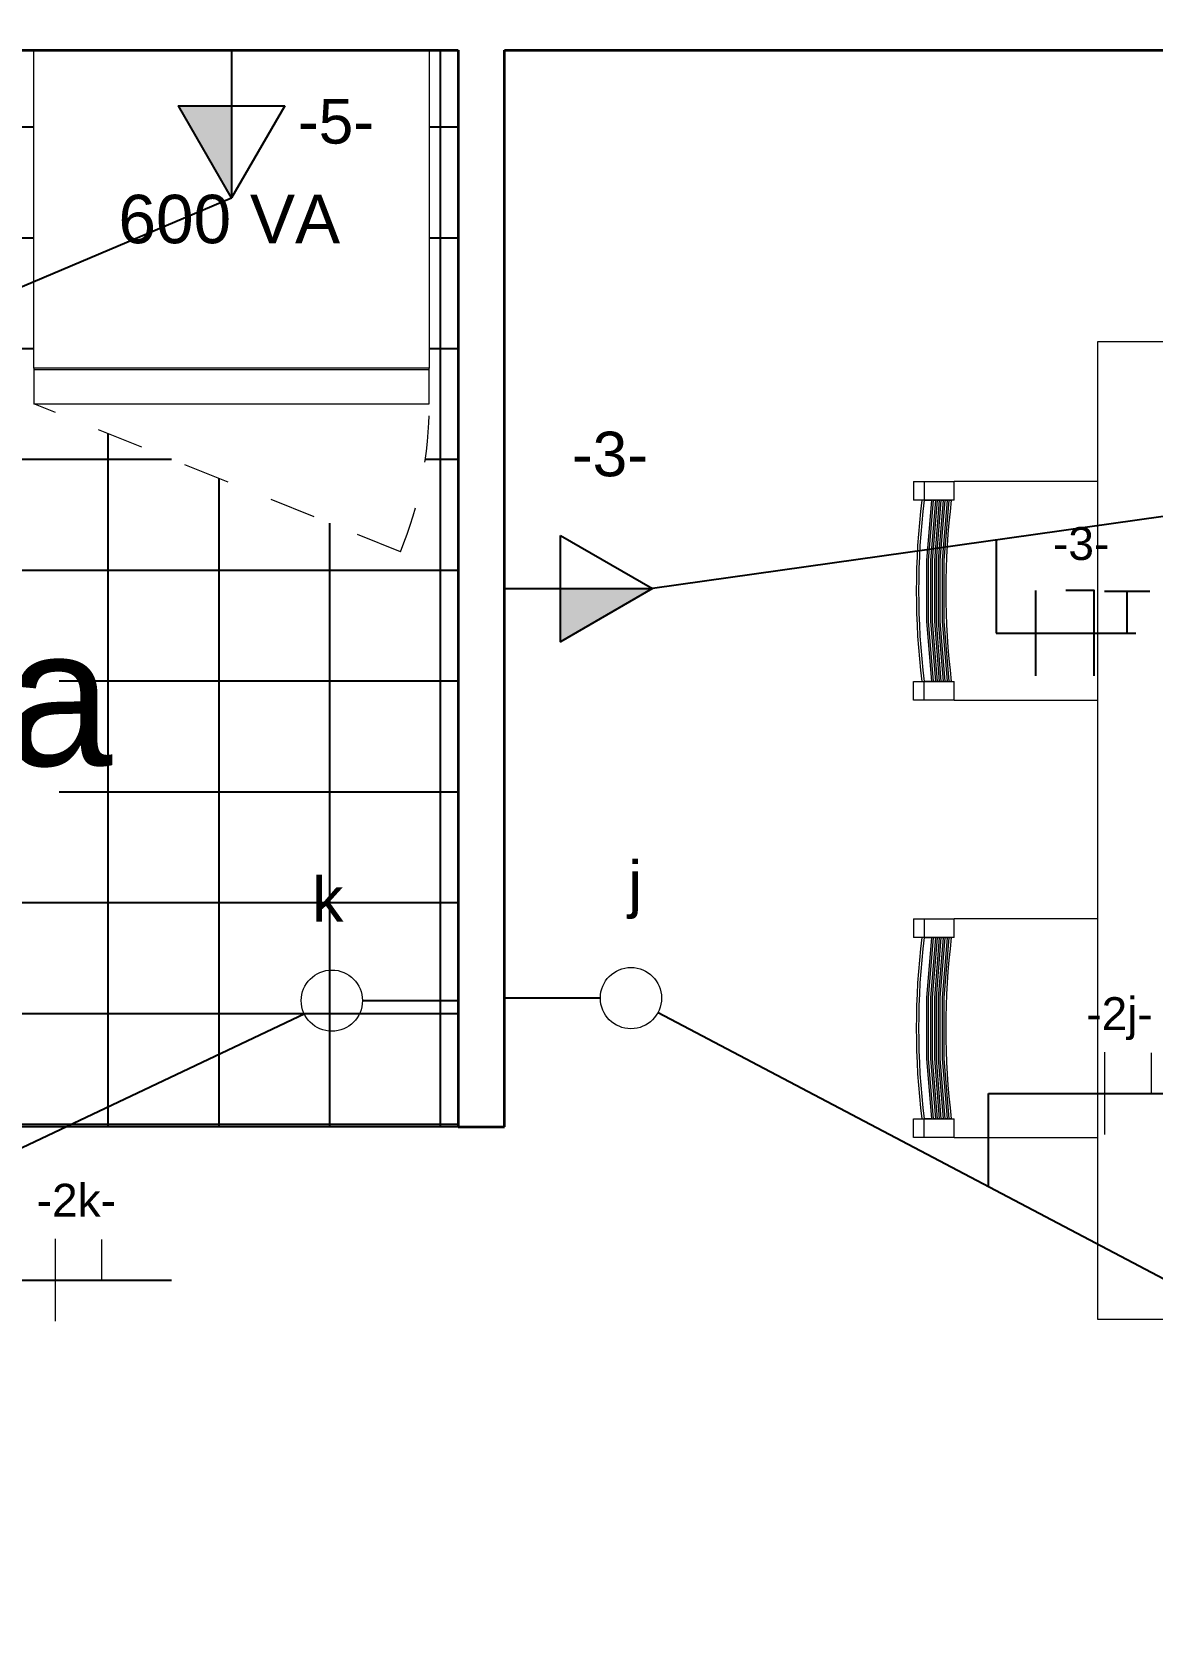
# Model space of a CAD drawing. Header units: metres. Extents: x -182 to 99, y 70 to 117.
# Drawn here: x -3.679 to -1.27, y 90.081 to 93.549 of the extents above; entities that cross this region are included whole.
import ezdxf

# ---------------------------------------------------------------- set-up
doc = ezdxf.new("R2010")
doc.units = ezdxf.units.M
doc.header["$LTSCALE"] = 0.01
doc.linetypes.add('Oculto', pattern=[0.007144, 0.004763, -0.002381])
for name, color, linetype, lineweight in [('A-ANNO-TEXT', 2, 'Continuous', 9), ('A-EQPM', 6, 'Continuous', 9), ('A-WALL', 2, 'Continuous', 9), ('I-FURN', 6, 'Continuous', 9)]:
    doc.layers.add(name, color=color, linetype=linetype, lineweight=lineweight)
for name, color, linetype in [('FIAÇÃO', 10, 'Continuous'), ('Força', 7, 'Continuous'), ('Iluminação', 7, 'Continuous')]:
    doc.layers.add(name, color=color, linetype=linetype)
doc.styles.add('Arial', font='arial.ttf', dxfattribs={"height": 0.29506})
doc.styles.add('Arial_2', font='arial.ttf', dxfattribs={"height": 0.258177})
doc.dimstyles.new('Diagonal', dxfattribs={"dimscale": 0.3048, "dimtxt": 0.258177, "dimasz": 1.025262, "dimexe": 0.984252, "dimexo": 0.615157, "dimgap": 0.04101, "dimtad": 1, "dimrnd": 0.01, "dimzin": 0, "dimdsep": 46, "dimtxsty": 'Arial_2', "dimblk1": 'OBLIQUE', "dimblk2": 'OBLIQUE', "dimsah": 1, "dimcen": 0.09, "dimse1": 1, "dimse2": 1, "dimazin": 0, "dimtfac": 1, "dimtix": 1, "dimtmove": 0, "dimatfit": 3, "dimfxl": 1, "dimtvp": 1, "dimtfill": 1, "dimtolj": 1, "dimtzin": 0, "dimarcsym": 2})

# ---------------------------------------------------------------- blocks, each defined once
blk = doc.blocks.new('M_Refrigerador - 850 x 760 mm-228628-Nivel 4')
at = {"layer": 'A-EQPM'}
for p, q in [((-0.4788, -0.3376), (-0.4788, 0.3462)), ((-0.4788, 0.3462), (0.3712, 0.3462)), ((0.3712, 0.3462), (0.3712, -0.3376)), ((0.3712, -0.3376), (-0.4788, -0.3376)), ((-0.4788, -0.3376), (-0.4788, -0.4138)), ((0.3712, -0.3376), (-0.4788, -0.3376)), ((0.3712, -0.3408), (-0.4788, -0.3408)), ((-0.4788, -0.3408), (-0.4788, -0.4138)), ((0.3712, -0.4138), (0.3712, -0.3376)), ((0.3712, -0.4138), (0.3712, -0.3408)), ((-0.4788, -0.4138), (0.3712, -0.4138)), ((-0.4788, -0.4138), (0.3712, -0.4138))]:
    blk.add_line(p, q, dxfattribs=at)
at = {"layer": 'A-EQPM', "linetype": 'Oculto'}
blk.add_line((0.3093, -0.7322), (-0.4788, -0.4138), dxfattribs=at)
blk.add_arc((-0.4788, -0.4138), 0.85, 338.0035, 0, dxfattribs=at)
blk = doc.blocks.new('Table rectangulaire - Plateau en verre - Table rectangulaire - Plateau en verre-212281-Nivel 4')
at = {"layer": 'I-FURN'}
for p, q in [((1.0653, 0.5641), (-1.0347, 0.5641)), ((-1.0347, 0.5641), (-1.0347, -0.4859)), ((1.0653, -0.4859), (1.0653, 0.5641)), ((-1.0347, -0.4859), (1.0653, -0.4859))]:
    blk.add_line(p, q, dxfattribs=at)
blk = doc.blocks.new('MS-Chaise - MS-Chaise-V30-Nivel 4')
at = {"layer": 'I-FURN'}
for p, q in [((0.42, -0.3311), (0.42, -0.6391)), ((0.89, -0.6391), (0.89, -0.3311)), ((0.46, -0.6391), (0.42, -0.6391)), ((0.42, -0.6397), (0.42, -0.6391)), ((0.42, -0.7035), (0.42, -0.6397)), ((0.46, -0.6391), (0.46, -0.6397)), ((0.46, -0.6397), (0.46, -0.6504)), ((0.46, -0.6504), (0.46, -0.645)), ((0.46, -0.6504), (0.46, -0.6532)), ((0.46, -0.6588), (0.46, -0.6532)), ((0.46, -0.6532), (0.46, -0.6588)), ((0.89, -0.6391), (0.85, -0.6391)), ((0.85, -0.6397), (0.85, -0.6391)), ((0.85, -0.6504), (0.85, -0.6397)), ((0.85, -0.645), (0.85, -0.6504)), ((0.85, -0.6532), (0.85, -0.6504)), ((0.85, -0.6532), (0.85, -0.6588)), ((0.85, -0.6588), (0.85, -0.6532)), ((0.89, -0.6391), (0.89, -0.6397)), ((0.89, -0.6397), (0.89, -0.7035)), ((0.46, -0.6588), (0.46, -0.6616)), ((0.46, -0.6673), (0.46, -0.6616)), ((0.46, -0.6616), (0.46, -0.6673)), ((0.46, -0.6673), (0.46, -0.6701)), ((0.46, -0.6757), (0.46, -0.6701)), ((0.46, -0.6701), (0.46, -0.6757)), ((0.46, -0.6757), (0.46, -0.6785)), ((0.46, -0.6841), (0.46, -0.6785)), ((0.46, -0.6785), (0.46, -0.6841)), ((0.46, -0.6841), (0.46, -0.6869)), ((0.46, -0.7035), (0.46, -0.6869)), ((0.46, -0.6869), (0.46, -0.7035)), ((0.85, -0.6616), (0.85, -0.6588)), ((0.85, -0.6616), (0.85, -0.6673)), ((0.85, -0.6673), (0.85, -0.6616)), ((0.85, -0.6701), (0.85, -0.6673)), ((0.85, -0.6701), (0.85, -0.6757)), ((0.85, -0.6757), (0.85, -0.6701)), ((0.85, -0.6785), (0.85, -0.6757)), ((0.85, -0.6785), (0.85, -0.6841)), ((0.85, -0.6841), (0.85, -0.6785)), ((0.85, -0.6869), (0.85, -0.6841)), ((0.85, -0.6869), (0.85, -0.7035)), ((0.85, -0.7035), (0.85, -0.6869)), ((0.42, -0.7261), (0.42, -0.7035)), ((0.42, -0.7035), (0.46, -0.7035)), ((0.42, -0.7261), (0.46, -0.7261)), ((0.46, -0.7035), (0.46, -0.7085)), ((0.46, -0.7035), (0.46, -0.7261)), ((0.85, -0.7085), (0.85, -0.7035)), ((0.85, -0.7261), (0.85, -0.7035)), ((0.89, -0.7035), (0.85, -0.7035)), ((0.89, -0.7261), (0.85, -0.7261)), ((0.89, -0.7035), (0.89, -0.7261))]:
    blk.add_line(p, q, dxfattribs=at)
at = {"layer": 'I-FURN', "flags": 128}
for points in [[(0.46, -0.6504), (0.5899, -0.661), (0.7201, -0.661), (0.85, -0.6504)], [(0.85, -0.6532), (0.7201, -0.6638), (0.5899, -0.6638), (0.46, -0.6532)], [(0.46, -0.6588), (0.5899, -0.6695), (0.7201, -0.6695), (0.85, -0.6588)], [(0.85, -0.6616), (0.7201, -0.6723), (0.5899, -0.6723), (0.46, -0.6616)], [(0.46, -0.6673), (0.5899, -0.6779), (0.7201, -0.6779), (0.85, -0.6673)], [(0.85, -0.6701), (0.7201, -0.6807), (0.5899, -0.6807), (0.46, -0.6701)], [(0.46, -0.6757), (0.5899, -0.6863), (0.7201, -0.6863), (0.85, -0.6757)], [(0.85, -0.6785), (0.7201, -0.6891), (0.5899, -0.6891), (0.46, -0.6785)], [(0.46, -0.6841), (0.5899, -0.6948), (0.7201, -0.6948), (0.85, -0.6841)], [(0.85, -0.6869), (0.7201, -0.6976), (0.5899, -0.6976), (0.46, -0.6869)]]:
    blk.add_lwpolyline(points, dxfattribs=at)
at = {"layer": 'I-FURN'}
for centre, major_axis, start_param, end_param in [((0.655, 0.9365), (1.6089, 0), 4.590887, 4.833891), ((0.655, 0.8779), (1.6089, 0), 4.590887, 4.833891), ((0.655, 0.8779), (1.6139, 0), 4.591266, 4.833512)]:
    blk.add_ellipse(centre, major_axis=major_axis, ratio=0.990268, start_param=start_param, end_param=end_param, dxfattribs=at)
blk = doc.blocks.new('MS-Chaise - MS-Chaise-V31-Nivel 4')
at = {"layer": 'I-FURN'}
for p, q in [((0.42, -0.3311), (0.42, -0.6391)), ((0.89, -0.6391), (0.89, -0.3311)), ((0.46, -0.6391), (0.42, -0.6391)), ((0.42, -0.6397), (0.42, -0.6391)), ((0.42, -0.7035), (0.42, -0.6397)), ((0.46, -0.6391), (0.46, -0.6397)), ((0.46, -0.6397), (0.46, -0.6504)), ((0.46, -0.6504), (0.46, -0.645)), ((0.46, -0.6504), (0.46, -0.6532)), ((0.46, -0.6588), (0.46, -0.6532)), ((0.46, -0.6532), (0.46, -0.6588)), ((0.89, -0.6391), (0.85, -0.6391)), ((0.85, -0.6397), (0.85, -0.6391)), ((0.85, -0.6504), (0.85, -0.6397)), ((0.85, -0.645), (0.85, -0.6504)), ((0.85, -0.6532), (0.85, -0.6504)), ((0.85, -0.6532), (0.85, -0.6588)), ((0.85, -0.6588), (0.85, -0.6532)), ((0.89, -0.6391), (0.89, -0.6397)), ((0.89, -0.6397), (0.89, -0.7035)), ((0.46, -0.6588), (0.46, -0.6616)), ((0.46, -0.6673), (0.46, -0.6616)), ((0.46, -0.6616), (0.46, -0.6673)), ((0.46, -0.6673), (0.46, -0.6701)), ((0.46, -0.6757), (0.46, -0.6701)), ((0.46, -0.6701), (0.46, -0.6757)), ((0.46, -0.6757), (0.46, -0.6785)), ((0.46, -0.6841), (0.46, -0.6785)), ((0.46, -0.6785), (0.46, -0.6841)), ((0.46, -0.6841), (0.46, -0.6869)), ((0.46, -0.7035), (0.46, -0.6869)), ((0.46, -0.6869), (0.46, -0.7035)), ((0.85, -0.6616), (0.85, -0.6588)), ((0.85, -0.6616), (0.85, -0.6673)), ((0.85, -0.6673), (0.85, -0.6616)), ((0.85, -0.6701), (0.85, -0.6673)), ((0.85, -0.6701), (0.85, -0.6757)), ((0.85, -0.6757), (0.85, -0.6701)), ((0.85, -0.6785), (0.85, -0.6757)), ((0.85, -0.6785), (0.85, -0.6841)), ((0.85, -0.6841), (0.85, -0.6785)), ((0.85, -0.6869), (0.85, -0.6841)), ((0.85, -0.6869), (0.85, -0.7035)), ((0.85, -0.7035), (0.85, -0.6869)), ((0.42, -0.7261), (0.42, -0.7035)), ((0.42, -0.7035), (0.46, -0.7035)), ((0.42, -0.7261), (0.46, -0.7261)), ((0.46, -0.7035), (0.46, -0.7085)), ((0.46, -0.7035), (0.46, -0.7261)), ((0.85, -0.7085), (0.85, -0.7035)), ((0.85, -0.7261), (0.85, -0.7035)), ((0.89, -0.7035), (0.85, -0.7035)), ((0.89, -0.7261), (0.85, -0.7261)), ((0.89, -0.7035), (0.89, -0.7261))]:
    blk.add_line(p, q, dxfattribs=at)
at = {"layer": 'I-FURN', "flags": 128}
for points in [[(0.46, -0.6504), (0.5899, -0.661), (0.7201, -0.661), (0.85, -0.6504)], [(0.85, -0.6532), (0.7201, -0.6638), (0.5899, -0.6638), (0.46, -0.6532)], [(0.46, -0.6588), (0.5899, -0.6695), (0.7201, -0.6695), (0.85, -0.6588)], [(0.85, -0.6616), (0.7201, -0.6723), (0.5899, -0.6723), (0.46, -0.6616)], [(0.46, -0.6673), (0.5899, -0.6779), (0.7201, -0.6779), (0.85, -0.6673)], [(0.85, -0.6701), (0.7201, -0.6807), (0.5899, -0.6807), (0.46, -0.6701)], [(0.46, -0.6757), (0.5899, -0.6863), (0.7201, -0.6863), (0.85, -0.6757)], [(0.85, -0.6785), (0.7201, -0.6891), (0.5899, -0.6891), (0.46, -0.6785)], [(0.46, -0.6841), (0.5899, -0.6948), (0.7201, -0.6948), (0.85, -0.6841)], [(0.85, -0.6869), (0.7201, -0.6976), (0.5899, -0.6976), (0.46, -0.6869)]]:
    blk.add_lwpolyline(points, dxfattribs=at)
at = {"layer": 'I-FURN'}
for centre, major_axis, start_param, end_param in [((0.655, 0.9365), (1.6089, 0), 4.590887, 4.833891), ((0.655, 0.8779), (1.6089, 0), 4.590887, 4.833891), ((0.655, 0.8779), (1.6139, 0), 4.591266, 4.833512)]:
    blk.add_ellipse(centre, major_axis=major_axis, ratio=0.990268, start_param=start_param, end_param=end_param, dxfattribs=at)
blk = doc.blocks.new('_Oblique')
at = {"color": 0, "linetype": 'ByBlock', "lineweight": -2}
blk.add_line((-0.5, -0.5), (0.5, 0.5), dxfattribs=at)
blk = doc.blocks.new('*D473')
at = {"color": 0, "lineweight": -2, "transparency": 16777216}
blk.add_line((17.086, 110.44), (17.086, 81.2458), dxfattribs=at)
at = {"layer": 'Defpoints', "color": 0, "transparency": 16777216}
for p in [(8.3862, 110.44), (-2.4818, 81.2458), (17.086, 81.2458)]:
    blk.add_point(p, dxfattribs=at)
at = {"color": 0, "lineweight": -2, "transparency": 16777216, "xscale": 0.3124999999999999, "yscale": 0.3124999999999999, "zscale": 0.3124999999999999}
for p, rotation in [((17.086, 110.44), 90), ((17.086, 81.2458), 270)]:
    blk.add_blockref('_Oblique', p, dxfattribs=dict(at, rotation=rotation))
at = {"color": 0, "transparency": 16777216, "insert": (16.9417, 95.8429), "char_height": 0.25818, "attachment_point": 5, "rotation": 90, "style": 'Arial_2', "bg_fill": 3, "box_fill_scale": 1.1, "bg_fill_color": 256, "bg_fill_true_color": 13158600, "bg_fill_transparency": 0}
blk.add_mtext('\\A1;29.19', dxfattribs=at)
blk = doc.blocks.new('F-N-T')
at = {"layer": 'FIAÇÃO', "color": 1}
blk.add_line((2561.97, 1284.08), (2561.97, 1304.9), dxfattribs=at)
at = {"layer": 'FIAÇÃO', "color": 3}
blk.add_line((2584.31, 1294.33), (2584.31, 1304.75), dxfattribs=at)
at = {"layer": 'FIAÇÃO', "color": 5}
blk.add_lwpolyline([(2576.26, 1284.08), (2576.26, 1304.9), (2569.32, 1304.9)], dxfattribs=at)
at = {"layer": 'FIAÇÃO', "color": 3}
blk.add_lwpolyline([(2578.75, 1304.75), (2584.31, 1304.75), (2589.86, 1304.75)], dxfattribs=at)

msp = doc.modelspace()

# ---------------------------------------------------------------- hatches: boundary and pattern name
at = {"transparency": 33554687}
h = msp.add_hatch(dxfattribs=at)
h.set_pattern_fill('NET', color=251, scale=0.075)
h.set_pattern_definition([(0, (-90.43142, 1e-14), (0, 0.238125), []), (90, (-90.43142, 1e-14), (-0.238125, 0), [])])
h.paths.add_polyline_path([(-2.7636, 93.5103), (-2.8255, 93.5103), (-2.8255, 92.8265), (-2.8255, 92.7503, -0.096274), (-2.8873, 92.4319), (-3.6755, 92.7503), (-3.6755, 92.8233), (-3.6755, 92.8265), (-3.6755, 93.5103), (-3.7087, 93.5103), (-3.7087, 92.9044), (-3.7095, 91.1959), (-2.7636, 91.1959)])
h.paths.add_polyline_path([(-5.1132, 91.8112), (-3.6826, 91.8112), (-3.6826, 92.4192), (-5.1132, 92.4192)], flags=9)
at = {"layer": 'Iluminação'}
msp.add_hatch(color=256, dxfattribs=at).paths.add_polyline_path([(-3.2505, 93.1927), (-3.2505, 93.3904), (-3.3646, 93.3904)])

# ---------------------------------------------------------------- linework, layer by layer
at = {"color": 251, "transparency": 33554687}
msp.add_line((-2.7636, 91.1959), (-3.7729, 91.1959), dxfattribs=at)
at = {"layer": 'A-WALL', "color": 7, "lineweight": 35}
for p, q in [((-6.7839, 93.5103), (-2.7636, 93.5103)), ((-2.7636, 93.5103), (-2.7636, 91.1959)), ((-2.6636, 93.5103), (0.9271, 93.5103)), ((-2.6636, 91.1959), (-2.6636, 93.5103)), ((-2.7636, 91.1959), (-2.6636, 91.1959))]:
    msp.add_line(p, q, dxfattribs=at)
at = {"layer": 'FIAÇÃO', "lineweight": 20}
msp.add_line((-3.6294, 90.7786), (-3.6294, 90.9555), dxfattribs=at)
at = {"layer": 'FIAÇÃO', "color": 18, "lineweight": 20, "true_color": 0x000000}
msp.add_line((-3.5294, 90.8658), (-3.5294, 90.9543), dxfattribs=at)
at = {"layer": 'Força', "color": 0, "ltscale": 0.5}
msp.add_line((-4.5683, 92.6359), (-3.2505, 93.1927), dxfattribs=at)
at = {"layer": 'Iluminação'}
for p, q in [((-3.2505, 93.5103), (-3.2505, 93.1927)), ((-2.9692, 91.4674), (-2.7636, 91.4674))]:
    msp.add_line(p, q, dxfattribs=at)
at = {"layer": 'Iluminação', "color": 0, "ltscale": 0.5}
for p, q in [((-4.5712, 90.7389), (-3.0929, 91.44)), ((-3.8794, 90.867), (-3.3794, 90.867))]:
    msp.add_line(p, q, dxfattribs=at)
at = {"layer": 'Iluminação'}
msp.add_lwpolyline([(-3.1363, 93.3904), (-3.2505, 93.1927), (-3.3646, 93.3904)], close=True, dxfattribs=at)
at = {"layer": 'Iluminação', "lineweight": 20}
msp.add_circle((-3.035, 91.4674), 0.0658, dxfattribs=at)

# ---------------------------------------------------------------- block references
at = {"layer": 'A-EQPM'}
msp.add_blockref('M_Refrigerador - 850 x 760 mm-228628-Nivel 4', (-3.1967, 93.1641), dxfattribs=at)
at = {"layer": 'I-FURN'}
for name, p, rotation in [('Table rectangulaire - Plateau en verre - Table rectangulaire - Plateau en verre-212281-Nivel 4', (-0.9036, 91.8484), 269.9999999999998), ('MS-Chaise - MS-Chaise-V30-Nivel 4', (-1.0584, 93.0031), 269.9999999999999), ('MS-Chaise - MS-Chaise-V31-Nivel 4', (-1.0584, 92.0631), 269.9999999999999)]:
    msp.add_blockref(name, p, dxfattribs=dict(at, rotation=rotation))

# ---------------------------------------------------------------- texts
at = {"layer": 'FIAÇÃO', "lineweight": 20, "style": 'Arial'}
msp.add_text('-2k-', height=0.07075, dxfattribs=at).set_placement((-3.6694, 91.0031))
at = {"layer": 'Iluminação', "lineweight": 20, "style": 'Arial'}
msp.add_text('-5-', height=0.09589, dxfattribs=at).set_placement((-3.108, 93.3093))
at = {"layer": 'Iluminação', "lineweight": 20, "width": 0.595396, "attachment_point": 8, "style": 'Arial'}
for s, insert, char_height in [('{\\H0.0275x;\\P\\P}600 VA', (-3.2556, 93.0937), 0.104025), ('{\\H0.0275x;\\P}k', (-3.0437, 91.6374), 0.095887)]:
    msp.add_mtext(s, dxfattribs=dict(at, insert=insert, char_height=char_height))

# ---------------------------------------------------------------- next in the draw order: texts
at = {"layer": 'A-ANNO-TEXT', "color": 7, "insert": (-5.019, 92.2674), "char_height": 0.29506, "width": 1.323371, "attachment_point": 1, "line_spacing_factor": 0.938532, "style": 'Arial', "bg_fill": 3, "box_fill_scale": 1.25, "bg_fill_color": 7, "bg_fill_transparency": 0}
msp.add_mtext('Cozinha', dxfattribs=at)

# ---------------------------------------------------------------- next in the draw order: dimensions: what is measured, and where the dimension line sits
at = {"color": 1}
dim = msp.add_linear_dim(base=(17.086, 81.2458), p1=(8.3862, 110.44), p2=(-2.4818, 81.2458), angle=90, dimstyle='Diagonal', override={"dimpost": '<>'}, dxfattribs=at)
dim.commit()
dim.dimension.update_dxf_attribs({"geometry": '*D473', "text_midpoint": (16.9417, 95.8429)})

# ---------------------------------------------------------------- next in the draw order: hatches: boundary and pattern name
at = {"layer": 'Iluminação'}
msp.add_hatch(color=256, dxfattribs=at).paths.add_polyline_path([(-2.3459, 92.3531), (-2.5437, 92.3531), (-2.5437, 92.2389)])

# ---------------------------------------------------------------- next in the draw order: linework, layer by layer
at = {"layer": 'FIAÇÃO', "color": 0, "ltscale": 0.5}
for p, q in [((-1.0353, 92.5377), (-2.3459, 92.3531)), ((-1.6071, 92.4572), (-1.6071, 92.2572)), ((-1.6071, 92.2572), (-1.3071, 92.2572))]:
    msp.add_line(p, q, dxfattribs=at)
at = {"layer": 'FIAÇÃO', "lineweight": 20}
msp.add_line((-1.3732, 91.1795), (-1.3732, 91.3564), dxfattribs=at)
at = {"layer": 'FIAÇÃO', "color": 18, "lineweight": 20, "true_color": 0x000000}
msp.add_line((-1.2733, 91.2668), (-1.2733, 91.3552), dxfattribs=at)
at = {"layer": 'Iluminação'}
for p, q in [((-2.6636, 92.3531), (-2.3459, 92.3531)), ((-2.4579, 91.4729), (-2.6636, 91.4729))]:
    msp.add_line(p, q, dxfattribs=at)
at = {"layer": 'Iluminação', "color": 0, "ltscale": 0.5}
for p, q in [((-2.3339, 91.4423), (-1.0037, 90.7416)), ((-1.6232, 91.068), (-1.6232, 91.268)), ((-1.6232, 91.268), (-1.1232, 91.268))]:
    msp.add_line(p, q, dxfattribs=at)
at = {"layer": 'Iluminação'}
msp.add_lwpolyline([(-2.5437, 92.4673), (-2.3459, 92.3531), (-2.5437, 92.2389)], close=True, dxfattribs=at)
at = {"layer": 'Iluminação', "lineweight": 20}
msp.add_circle((-2.3921, 91.4729), 0.0658, dxfattribs=at)

# ---------------------------------------------------------------- next in the draw order: block references
at = {"layer": 'FIAÇÃO', "lineweight": 20, "xscale": 0.008784106945095342, "yscale": 0.008784106945095342, "zscale": 0.008784106945095342}
msp.add_blockref('F-N-T', (-24.0265, 80.8862), dxfattribs=at)

# ---------------------------------------------------------------- next in the draw order: texts
at = {"layer": 'FIAÇÃO', "lineweight": 20, "style": 'Arial'}
for s, p in [('-3-', (-1.4847, 92.4145)), ('-2j-', (-1.4132, 91.4041))]:
    msp.add_text(s, height=0.07075, dxfattribs=at).set_placement(p)
at = {"layer": 'Iluminação', "lineweight": 20, "style": 'Arial'}
msp.add_text('-3-', height=0.09589, dxfattribs=at).set_placement((-2.5191, 92.5943))
at = {"layer": 'Iluminação', "lineweight": 20, "insert": (-2.383, 91.6429), "char_height": 0.095887, "width": 0.595396, "attachment_point": 8, "style": 'Arial'}
msp.add_mtext('{\\H0.0275x;\\P}j', dxfattribs=at)

doc.saveas('drawing.dxf')
